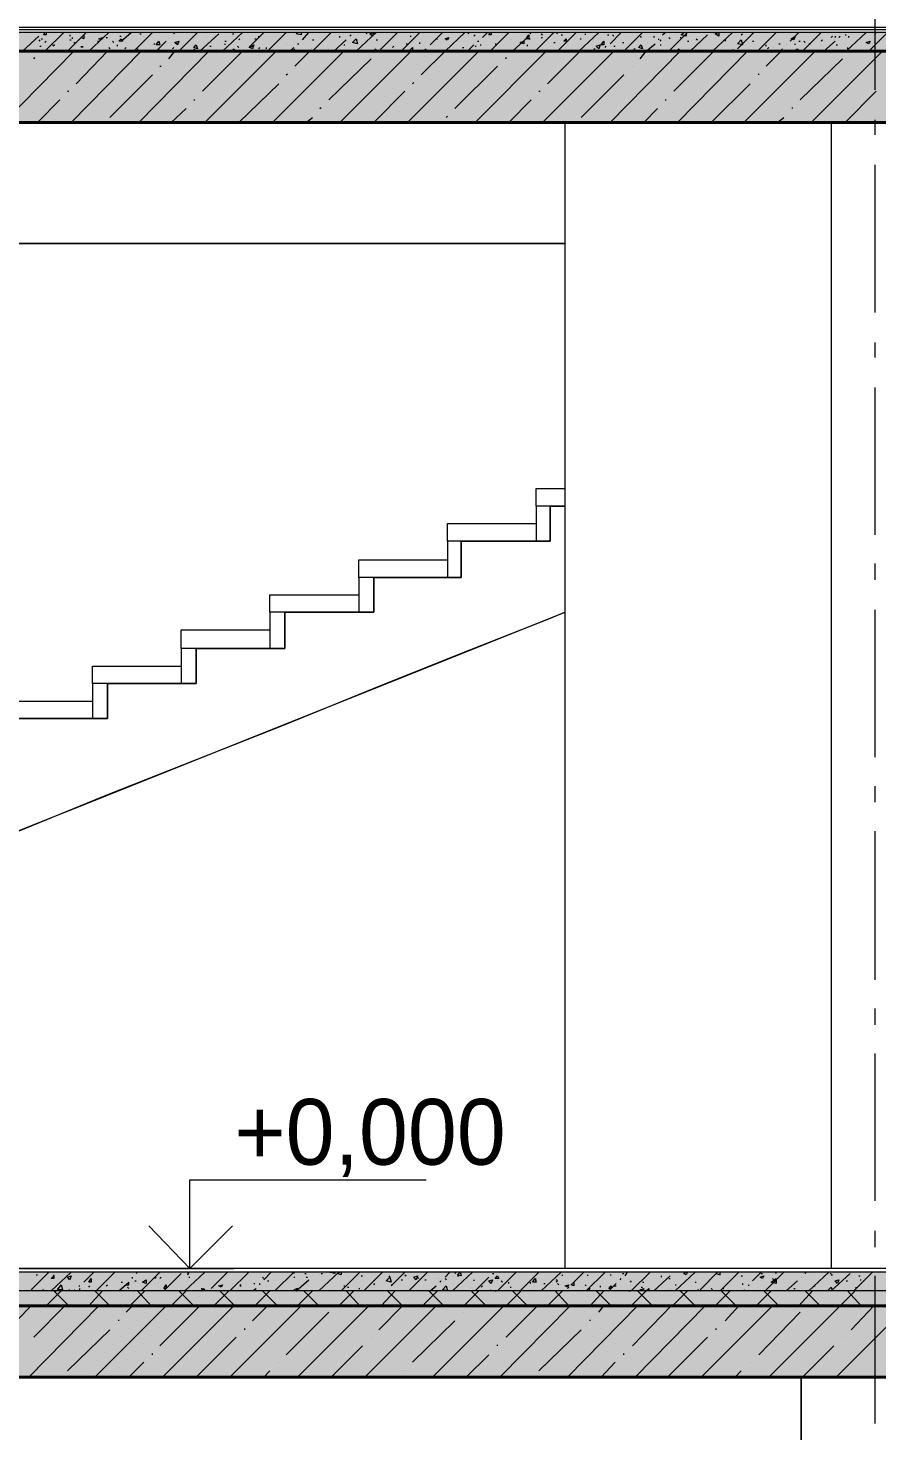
# Model space of a CAD drawing. Header units: millimetres. Extents: x -135211 to 49383, y -8033 to 228499.
# Drawn here: x -86015 to -83141, y 48103 to 52855 of the extents above; entities that cross this region are included whole.
import ezdxf

# ---------------------------------------------------------------- set-up
doc = ezdxf.new("R2010")
doc.units = ezdxf.units.MM
doc.layers.add('PDF _Геометрия', color=7, linetype='Continuous', true_color=0x1d1d1d)
doc.layers.add('PDF _Сплошная заливка', color=7, linetype='Continuous', true_color=0xffffff)
doc.layers.add('PDF _Текст', color=7, linetype='Continuous')

msp = doc.modelspace()

# ---------------------------------------------------------------- hatches: boundary and pattern name
at = {"layer": 'PDF _Сплошная заливка', "transparency": 33554559}
h = msp.add_hatch(color=256, dxfattribs=at)
h.paths.add_polyline_path([(-77398.8, 52535.5), (-77398.8, 52776.4), (-103546, 52776.4), (-103546, 52535.5)])
h.paths.add_polyline_path([(146.8, 52535.5), (146.8, 52776.4), (-22999.7, 52776.4), (-22999.7, 52535.5)])
h.paths.add_polyline_path([(-23351, 52535.5), (-23351, 52776.4), (-26352.2, 52776.4), (-26352.2, 52535.5)])
h.paths.add_polyline_path([(-26398.8, 52535.5), (-26398.8, 52776.4), (-44097.3, 52776.4), (-44097.3, 52535.5)])
h.paths.add_polyline_path([(-45350.3, 52535.5), (-45350.3, 52776.4), (-50899.8, 52776.4), (-50899.8, 52535.5)])
h = msp.add_hatch(color=256, dxfattribs=at)
h.paths.add_polyline_path([(-65546.2, 48285.5), (-65546.2, 48526.4), (-101294, 48526.4), (-101294, 48285.5)])
h.paths.add_polyline_path([(146.8, 48285.5), (146.8, 48526.4), (-22999.7, 48526.4), (-22999.7, 48285.5)])
h.paths.add_polyline_path([(-23351, 48285.5), (-23351, 48526.4), (-26352.2, 48526.4), (-26352.2, 48285.5)])
h.paths.add_polyline_path([(-26398.8, 48285.5), (-26398.8, 48526.4), (-44097.3, 48526.4), (-44097.3, 48285.5)])
h.paths.add_polyline_path([(-45350.3, 48285.5), (-45350.3, 48526.4), (-50899.8, 48526.4), (-50899.8, 48285.5)])
h.paths.add_polyline_path([(-50950.6, 48285.5), (-50950.6, 48526.4), (-65296.5, 48526.4), (-65296.5, 48285.5)])

# ---------------------------------------------------------------- linework, layer by layer
at = {"layer": 'PDF _Геометрия', "color": 7, "lineweight": 40}
for points in [[(-77648.6, 53356.7), (-77648.6, 52776.8), (-103296.8, 52776.8), (-103296.8, 53454.1)], [(-98445.7, 52535.5), (-77648.6, 52535.5), (-77648.6, 48526.8), (-101294.5, 48526.8)], [(-101044.8, 48285.5), (-65546.2, 48285.5)]]:
    msp.add_lwpolyline(points, dxfattribs=at)
at = {"layer": 'PDF _Геометрия', "color": 7, "lineweight": 9}
for points in [[(-83147.3, 52645.6), (-83147.3, 53145.1)], [(-77648.6, 52848.8), (-95546, 52848.8), (-103296.8, 52848.8)], [(-77648.6, 52840.3), (-95546, 52840.3), (-103296.8, 52840.3)], [(-84197.1, 48653.8), (-84197.1, 52535.5), (-84095.6, 52535.5), (-83295.5, 52535.5), (-83295.5, 48653.8)], [(-83147.3, 52493.2), (-83147.3, 52544)], [(-83147.3, 51892.1), (-83147.3, 52391.6)], [(-87596.3, 52124.9), (-84197.1, 52124.9), (-87596.3, 52124.9)], [(-83147.3, 51739.7), (-83147.3, 51790.5)], [(-83147.3, 51138.6), (-83147.3, 51638.1)], [(-84197.1, 51236), (-84294.5, 51236), (-84294.5, 51295.2), (-84197.1, 51295.2)], [(-86047, 50516.3), (-85746.5, 50516.3), (-85746.5, 50634.9), (-85445.9, 50634.9), (-85445.9, 50753.4), (-85145.4, 50753.4), (-85145.4, 50876.2), (-84844.8, 50876.2), (-84844.8, 50994.7), (-84548.5, 50994.7), (-84548.5, 51117.4), (-84247.9, 51117.4), (-84247.9, 51236), (-84197.1, 51236), (-84247.9, 51236), (-84247.9, 51117.4), (-84548.5, 51117.4), (-84548.5, 50994.7), (-84844.8, 50994.7), (-84844.8, 50876.2), (-85145.4, 50876.2), (-85145.4, 50753.4), (-85445.9, 50753.4), (-85445.9, 50634.9), (-85746.5, 50634.9), (-85746.5, 50516.3), (-86047, 50516.3)], [(-83147.3, 50986.2), (-83147.3, 51041.2)], [(-87596.3, 49517.3), (-84197.1, 50876.2), (-84247.9, 50855), (-84548.5, 50736.5), (-84844.8, 50617.9), (-85145.4, 50495.2), (-85445.9, 50376.7), (-85746.5, 50258.1), (-86047, 50135.4)], [(-83147.3, 50385.1), (-83147.3, 50884.6)], [(-83147.3, 50232.7), (-83147.3, 50287.8)], [(-83147.3, 49631.6), (-83147.3, 50135.4)], [(-83147.3, 49479.2), (-83147.3, 49534.3)], [(-83147.3, 48882.4), (-83147.3, 49381.9)], [(-86529.6, 48653.8), (-86428, 48653.8), (-85467.1, 48653.8), (-85467.1, 48954.3), (-84667, 48954.3)], [(-83147.3, 48725.8), (-83147.3, 48780.8)], [(-77648.6, 48641.1), (-91397.6, 48641.1), (-98644.6, 48641.1), (-98695.4, 48641.1)], [(-85619.5, 48653.8), (-85318.9, 48653.8)], [(-83147.3, 48128.9), (-83147.3, 48628.4)], [(-77648.6, 48577.6), (-91397.6, 48577.6), (-98644.6, 48577.6), (-98695.4, 48577.6), (-100994, 48577.6), (-101336.8, 48577.6)], [(-82897.6, 48285.5), (-82897.6, 45157.3), (-83397.1, 45157.3), (-83397.1, 48285.5), (-83397.1, 47874.9), (-87596.3, 47874.9), (-87596.3, 48285.5), (-87596.3, 45195.4), (-87596.3, 47874.9)]]:
    msp.add_lwpolyline(points, dxfattribs=at)
for points in [[(-95546, 52776.8), (-77648.6, 52776.8), (-77648.6, 52840.3), (-77648.6, 52848.8), (-77648.6, 52857.2), (-95546, 52857.2), (-95546, 52848.8), (-95546, 52840.3)], [(-84294.5, 51236), (-84294.5, 51117.4), (-84247.9, 51117.4), (-84247.9, 51236)], [(-84294.5, 51176.7), (-84294.5, 51117.4), (-84595.1, 51117.4), (-84595.1, 51176.7)], [(-84595.1, 51117.4), (-84595.1, 50994.7), (-84548.5, 50994.7), (-84548.5, 51117.4)], [(-84595.1, 51053.9), (-84595.1, 50994.7), (-84895.6, 50994.7), (-84895.6, 51053.9)], [(-84895.6, 50994.7), (-84895.6, 50876.2), (-84844.8, 50876.2), (-84844.8, 50994.7)], [(-84895.6, 50935.4), (-84895.6, 50876.2), (-85196.2, 50876.2), (-85196.2, 50935.4)], [(-85196.2, 50876.2), (-85196.2, 50753.4), (-85145.4, 50753.4), (-85145.4, 50876.2)], [(-85196.2, 50816.9), (-85196.2, 50753.4), (-85496.7, 50753.4), (-85496.7, 50816.9)], [(-85496.7, 50753.4), (-85496.7, 50634.9), (-85445.9, 50634.9), (-85445.9, 50753.4)], [(-85496.7, 50694.1), (-85496.7, 50634.9), (-85797.2, 50634.9), (-85797.2, 50694.1)], [(-85797.2, 50634.9), (-85797.2, 50516.3), (-85746.5, 50516.3), (-85746.5, 50634.9)], [(-85797.2, 50575.6), (-85797.2, 50516.3), (-86097.8, 50516.3), (-86097.8, 50575.6)], [(-91397.6, 48526.8), (-77648.6, 48526.8), (-77648.6, 48577.6), (-77648.6, 48641.1), (-77648.6, 48653.8), (-91397.6, 48653.8), (-91397.6, 48641.1), (-91397.6, 48577.6)]]:
    msp.add_lwpolyline(points, close=True, dxfattribs=at)
at = {"layer": 'PDF _Геометрия', "lineweight": 9}
for points in [[(-85953.9, 52840.3), (-85953.9, 52831.8), (-85962.3, 52831.8), (-85958.1, 52840.3)], [(-85958.1, 52776.8), (-85894.6, 52840.3)], [(-85877.7, 52781), (-85818.4, 52840.3)], [(-85809.9, 52776.8), (-85742.2, 52840.3)], [(-85699.9, 52810.7), (-85666, 52840.3)], [(-85657.6, 52776.8), (-85594.1, 52840.3)], [(-85522.1, 52836.1), (-85517.9, 52840.3)], [(-85505.2, 52776.8), (-85441.7, 52840.3)], [(-85357, 52776.8), (-85289.3, 52840.3)], [(-85268.1, 52789.5), (-85217.3, 52840.3)], [(-85204.6, 52776.8), (-85141.1, 52840.3)], [(-85124.2, 52840.3), (-85124.2, 52840.3)], [(-85090.3, 52840.3), (-85090.3, 52831.8), (-85107.3, 52836.1), (-85103, 52840.3)], [(-85086.1, 52814.9), (-85064.9, 52840.3)], [(-85052.2, 52776.8), (-84988.7, 52840.3)], [(-84904.1, 52776.8), (-84836.3, 52840.3)], [(-84870.2, 52836.1), (-84866, 52840.3)], [(-84827.9, 52776.8), (-84764.4, 52840.3)], [(-84751.7, 52776.8), (-84688.2, 52840.3)], [(-84684, 52696.4), (-84603.5, 52776.8), (-84535.8, 52840.3)], [(-84654.3, 52798), (-84612, 52840.3)], [(-84527.3, 52840.3), (-84523.1, 52836.1)], [(-84476.5, 52823.4), (-84459.6, 52840.3)], [(-84446.9, 52840.3), (-84446.9, 52831.8), (-84455.4, 52831.8), (-84451.1, 52840.3)], [(-84451.1, 52776.8), (-84387.6, 52840.3)], [(-84417.3, 52840.3), (-84417.3, 52840.3)], [(-84315.7, 52836.1), (-84311.4, 52840.3)], [(-84298.7, 52776.8), (-84235.2, 52840.3)], [(-84226.8, 52840.3), (-84222.5, 52836.1)], [(-84222.5, 52776.8), (-84159.1, 52840.3)], [(-84150.6, 52776.8), (-84082.9, 52840.3)], [(-84044.8, 52802.2), (-84006.7, 52840.3)], [(-83998.2, 52776.8), (-83934.7, 52840.3)], [(-83867, 52831.8), (-83858.5, 52840.3)], [(-83845.8, 52776.8), (-83782.3, 52840.3)], [(-83786.5, 52840.3), (-83786.5, 52827.6), (-83803.5, 52831.8), (-83795, 52840.3)], [(-83697.6, 52776.8), (-83629.9, 52840.3)], [(-83613, 52785.3), (-83558, 52840.3)], [(-83545.3, 52776.8), (-83481.8, 52840.3)], [(-83435.2, 52810.7), (-83405.6, 52840.3)], [(-83392.9, 52776.8), (-83329.4, 52840.3)], [(-83253.2, 52840.3), (-83253.2, 52840.3)], [(-83244.7, 52776.8), (-83177, 52840.3)], [(-83181.2, 52840.3), (-83181.2, 52840.3)], [(-83168.5, 52776.8), (-83105, 52840.3)], [(-83147.3, 52836.1), (-83143.1, 52840.3)], [(-86034.3, 52776.8), (-85979.3, 52827.6)], [(-85979.3, 52814.9), (-85975, 52810.7)], [(-85975, 52793.7), (-85970.8, 52793.7)], [(-85970.8, 52819.1), (-85966.6, 52819.1)], [(-85958.1, 52806.4), (-85953.9, 52810.7)], [(-85932.7, 52798), (-85928.5, 52793.7)], [(-85928.5, 52798), (-85924.2, 52798)], [(-85873.4, 52831.8), (-85873.4, 52827.6)], [(-85873.4, 52814.9), (-85869.2, 52814.9)], [(-85865, 52819.1), (-85865, 52823.4)], [(-85860.7, 52806.4), (-85856.5, 52806.4)], [(-85835.3, 52793.7), (-85835.3, 52789.5)], [(-85831.1, 52793.7), (-85831.1, 52789.5)], [(-85780.3, 52810.7), (-85776.1, 52810.7)], [(-85776.1, 52831.8), (-85776.1, 52831.8)], [(-85750.7, 52823.4), (-85746.5, 52823.4)], [(-85729.5, 52810.7), (-85725.3, 52806.4)], [(-85712.6, 52793.7), (-85712.6, 52798)], [(-85704.1, 52827.6), (-85699.9, 52827.6)], [(-85683, 52806.4), (-85683, 52806.4)], [(-85636.4, 52836.1), (-85632.2, 52836.1)], [(-85623.7, 52827.6), (-85623.7, 52827.6)], [(-85594.1, 52798), (-85594.1, 52798)], [(-85589.8, 52802.2), (-85585.6, 52802.2)], [(-85581.4, 52776.8), (-85547.5, 52810.7)], [(-85534.8, 52823.4), (-85534.8, 52823.4)], [(-85505.2, 52810.7), (-85505.2, 52810.7)], [(-85492.5, 52798), (-85492.5, 52798)], [(-85458.6, 52798), (-85458.6, 52798)], [(-85433.2, 52776.8), (-85369.7, 52836.1)], [(-85412, 52823.4), (-85412, 52823.4)], [(-85399.3, 52793.7), (-85395.1, 52793.7)], [(-85348.5, 52810.7), (-85344.3, 52810.7)], [(-85348.5, 52802.2), (-85348.5, 52798)], [(-85323.1, 52836.1), (-85318.9, 52836.1)], [(-85306.2, 52793.7), (-85302, 52789.5)], [(-85302, 52814.9), (-85297.7, 52819.1)], [(-85246.9, 52819.1), (-85242.7, 52819.1)], [(-85234.2, 52823.4), (-85234.2, 52827.6)], [(-85141.1, 52836.1), (-85141.1, 52836.1)], [(-85141.1, 52802.2), (-85141.1, 52802.2)], [(-85103, 52802.2), (-85098.8, 52802.2)], [(-85052.2, 52814.9), (-85048, 52814.9)], [(-84980.3, 52776.8), (-84937.9, 52814.9)], [(-84959.1, 52823.4), (-84959.1, 52827.6)], [(-84946.4, 52798), (-84942.2, 52798)], [(-84925.2, 52827.6), (-84921, 52831.8)], [(-84899.8, 52806.4), (-84899.8, 52806.4)], [(-84836.3, 52814.9), (-84832.1, 52814.9)], [(-84781.3, 52789.5), (-84777.1, 52793.7)], [(-84734.7, 52802.2), (-84730.5, 52802.2)], [(-84722, 52827.6), (-84717.8, 52827.6)], [(-84688.2, 52802.2), (-84688.2, 52806.4)], [(-84675.5, 52836.1), (-84675.5, 52836.1)], [(-84633.2, 52819.1), (-84628.9, 52819.1)], [(-84599.3, 52814.9), (-84595.1, 52819.1)], [(-84527.3, 52776.8), (-84506.2, 52798)], [(-84506.2, 52827.6), (-84501.9, 52831.8)], [(-84501.9, 52793.7), (-84497.7, 52793.7)], [(-84493.5, 52810.7), (-84489.2, 52810.7)], [(-84485, 52798), (-84480.8, 52798)], [(-84434.2, 52802.2), (-84430, 52802.2)], [(-84379.2, 52814.9), (-84379.2, 52814.9)], [(-84374.9, 52776.8), (-84324.1, 52823.4)], [(-84324.1, 52793.7), (-84324.1, 52798)], [(-84319.9, 52819.1), (-84315.7, 52819.1)], [(-84277.6, 52836.1), (-84273.3, 52831.8)], [(-84277.6, 52823.4), (-84273.3, 52823.4)], [(-84235.2, 52806.4), (-84231, 52806.4)], [(-84209.8, 52831.8), (-84205.6, 52831.8)], [(-84146.4, 52819.1), (-84142.1, 52819.1)], [(-84129.4, 52836.1), (-84129.4, 52831.8)], [(-84061.7, 52789.5), (-84057.5, 52793.7)], [(-84053.2, 52831.8), (-84049, 52831.8)], [(-84036.3, 52831.8), (-84032.1, 52827.6)], [(-84032.1, 52793.7), (-84027.8, 52793.7)], [(-84002.4, 52806.4), (-83998.2, 52806.4)], [(-83943.2, 52827.6), (-83938.9, 52823.4)], [(-83943.2, 52751.4), (-83922, 52776.8), (-83892.4, 52802.2)], [(-83917.8, 52806.4), (-83917.8, 52806.4)], [(-83896.6, 52827.6), (-83896.6, 52823.4)], [(-83879.7, 52814.9), (-83879.7, 52819.1)], [(-83875.4, 52810.7), (-83871.2, 52814.9)], [(-83875.4, 52798), (-83871.2, 52798)], [(-83845.8, 52823.4), (-83841.6, 52819.1)], [(-83807.7, 52823.4), (-83803.5, 52823.4)], [(-83782.3, 52810.7), (-83778.1, 52810.7)], [(-83773.8, 52776.8), (-83714.6, 52831.8)], [(-83752.7, 52819.1), (-83748.4, 52814.9)], [(-83693.4, 52836.1), (-83693.4, 52836.1)], [(-83689.2, 52823.4), (-83689.2, 52823.4)], [(-83655.3, 52814.9), (-83655.3, 52810.7)], [(-83600.3, 52831.8), (-83596.1, 52836.1)], [(-83562.2, 52810.7), (-83558, 52810.7)], [(-83515.6, 52793.7), (-83515.6, 52798)], [(-83473.3, 52802.2), (-83469.1, 52802.2)], [(-83464.8, 52806.4), (-83464.8, 52806.4)], [(-83447.9, 52798), (-83447.9, 52798)], [(-83418.3, 52798), (-83418.3, 52802.2)], [(-83405.6, 52810.7), (-83401.3, 52810.7)], [(-83388.6, 52810.7), (-83384.4, 52806.4)], [(-83371.7, 52802.2), (-83367.5, 52802.2)], [(-83329.4, 52810.7), (-83325.1, 52814.9)], [(-83320.9, 52776.8), (-83282.8, 52810.7)], [(-83295.5, 52823.4), (-83291.3, 52827.6)], [(-83282.8, 52827.6), (-83282.8, 52823.4)], [(-83278.6, 52798), (-83274.3, 52798)], [(-83270.1, 52823.4), (-83265.9, 52827.6)], [(-83248.9, 52831.8), (-83244.7, 52831.8)], [(-83236.2, 52823.4), (-83236.2, 52827.6)], [(-83181.2, 52793.7), (-83181.2, 52793.7)], [(-86097.8, 52535.5), (-85860.7, 52776.8)], [(-85996.2, 52751.4), (-85992, 52755.6)], [(-85869.2, 52535.5), (-85632.2, 52776.8)], [(-85852.3, 52666.7), (-85746.5, 52776.8)], [(-85742.2, 52789.5), (-85738, 52785.3)], [(-85733.8, 52776.8), (-85725.3, 52781)], [(-85687.2, 52785.3), (-85683, 52789.5)], [(-85644.9, 52785.3), (-85644.9, 52781)], [(-85640.6, 52535.5), (-85403.6, 52776.8)], [(-85572.9, 52781), (-85568.7, 52781)], [(-85551.7, 52781), (-85547.5, 52776.8)], [(-85539, 52751.4), (-85517.9, 52776.8)], [(-85526.3, 52785.3), (-85522.1, 52789.5)], [(-85458.6, 52776.8), (-85454.4, 52776.8)], [(-85454.4, 52785.3), (-85450.1, 52781)], [(-85424.7, 52641.3), (-85289.3, 52776.8)], [(-85416.3, 52535.5), (-85175, 52776.8)], [(-85323.1, 52776.8), (-85323.1, 52776.8)], [(-85280.8, 52776.8), (-85280.8, 52776.8)], [(-85234.2, 52785.3), (-85230, 52789.5)], [(-85208.9, 52789.5), (-85208.9, 52785.3)], [(-85187.7, 52535.5), (-84946.4, 52776.8)], [(-85187.7, 52776.8), (-85187.7, 52776.8)], [(-85187.7, 52776.8), (-85187.7, 52776.8)], [(-85128.4, 52776.8), (-85115.7, 52789.5)], [(-85124.2, 52776.8), (-85124.2, 52776.8)], [(-85115.7, 52785.3), (-85111.5, 52781)], [(-85111.5, 52726), (-85060.7, 52776.8)], [(-85056.5, 52785.3), (-85056.5, 52785.3)], [(-85018.4, 52781), (-85018.4, 52776.8)], [(-85005.7, 52776.8), (-85009.9, 52776.8), (-84997.2, 52781), (-84997.2, 52776.8)], [(-84997.2, 52611.7), (-84853.3, 52751.4)], [(-84959.1, 52535.5), (-84717.8, 52776.8)], [(-84925.2, 52776.8), (-84925.2, 52776.8)], [(-84870.2, 52776.8), (-84870.2, 52781)], [(-84840.6, 52785.3), (-84836.3, 52781)], [(-84730.5, 52535.5), (-84489.2, 52776.8)], [(-84722, 52776.8), (-84726.3, 52776.8), (-84713.6, 52789.5), (-84713.6, 52776.8)], [(-84671.3, 52781), (-84667, 52785.3)], [(-84586.6, 52781), (-84586.6, 52781)], [(-84544.3, 52789.5), (-84540, 52789.5)], [(-84501.9, 52535.5), (-84260.6, 52776.8)], [(-84417.3, 52781), (-84417.3, 52781)], [(-84396.1, 52751.4), (-84396.1, 52755.6)], [(-84273.3, 52535.5), (-84032.1, 52776.8)], [(-84256.4, 52666.7), (-84146.4, 52776.8)], [(-84142.1, 52776.8), (-84137.9, 52776.8)], [(-84104, 52789.5), (-84104, 52789.5)], [(-84099.8, 52785.3), (-84095.6, 52785.3)], [(-84074.4, 52776.8), (-84074.4, 52776.8)], [(-84044.8, 52535.5), (-83807.7, 52776.8), (-83820.4, 52776.8), (-83811.9, 52785.3), (-83807.7, 52776.8)], [(-83964.3, 52785.3), (-83960.1, 52785.3)], [(-83833.1, 52776.8), (-83837.3, 52776.8), (-83824.6, 52781), (-83824.6, 52776.8)], [(-83828.9, 52641.3), (-83693.4, 52776.8)], [(-83816.2, 52535.5), (-83579.1, 52776.8)], [(-83684.9, 52776.8), (-83684.9, 52776.8)], [(-83684.9, 52776.8), (-83684.9, 52776.8)], [(-83629.9, 52781), (-83625.7, 52781)], [(-83600.3, 52776.8), (-83600.3, 52776.8)], [(-83591.8, 52535.5), (-83350.5, 52776.8)], [(-83515.6, 52726), (-83464.8, 52776.8)], [(-83511.4, 52785.3), (-83507.2, 52789.5)], [(-83490.2, 52789.5), (-83490.2, 52789.5)], [(-83469.1, 52776.8), (-83460.6, 52785.3)], [(-83422.5, 52776.8), (-83409.8, 52785.3), (-83405.6, 52776.8)], [(-83401.3, 52611.7), (-83257.4, 52751.4)], [(-83363.2, 52535.5), (-83121.9, 52776.8)], [(-83240.5, 52789.5), (-83240.5, 52785.3)], [(-83147.3, 52776.8), (-83143.1, 52781)], [(-85738, 52552.5), (-85594.1, 52696.4)], [(-85568.7, 52726), (-85564.4, 52726)], [(-85141.1, 52696.4), (-85136.9, 52700.6)], [(-84569.7, 52582.1), (-84425.7, 52726)], [(-84142.1, 52552.5), (-83998.2, 52696.4)], [(-83968.6, 52726), (-83968.6, 52726)], [(-83541, 52696.4), (-83541, 52700.6)], [(-85302, 52535.5), (-85166.5, 52666.7)], [(-84713.6, 52666.7), (-84709.3, 52671)], [(-83701.9, 52535.5), (-83570.7, 52666.7)], [(-85983.5, 52535.5), (-85907.3, 52611.7)], [(-85881.9, 52641.3), (-85877.7, 52641.3)], [(-85454.4, 52611.7), (-85450.1, 52611.7)], [(-84844.8, 52535.5), (-84739, 52641.3)], [(-84387.6, 52535.5), (-84311.4, 52611.7)], [(-84286, 52641.3), (-84281.8, 52641.3)], [(-83858.5, 52611.7), (-83854.3, 52611.7)], [(-83248.9, 52535.5), (-83143.1, 52641.3)], [(-85530.6, 52535.5), (-85479.8, 52582.1)], [(-85026.8, 52582.1), (-85022.6, 52586.3)], [(-84599.3, 52552.5), (-84595.1, 52556.7)], [(-83930.5, 52535.5), (-83883.9, 52582.1)], [(-83426.7, 52582.1), (-83426.7, 52586.3)], [(-85073.4, 52535.5), (-85052.2, 52552.5)], [(-83477.5, 52535.5), (-83456.4, 52552.5)], [(-86004.7, 48581.8), (-85945.4, 48641.1)], [(-85987.7, 48632.6), (-85983.5, 48632.6)], [(-85979.3, 48641.1), (-85979.3, 48641.1)], [(-85936.9, 48577.6), (-85869.2, 48641.1)], [(-85928.5, 48628.4), (-85928.5, 48632.6)], [(-85826.9, 48607.2), (-85793, 48641.1)], [(-85784.5, 48577.6), (-85721.1, 48641.1)], [(-85661.8, 48619.9), (-85661.8, 48624.2)], [(-85653.3, 48611.5), (-85649.1, 48611.5)], [(-85649.1, 48636.9), (-85644.9, 48641.1)], [(-85632.2, 48577.6), (-85568.7, 48641.1)], [(-85585.6, 48619.9), (-85581.4, 48624.2)], [(-85568.7, 48619.9), (-85564.4, 48624.2)], [(-85556, 48577.6), (-85496.7, 48636.9)], [(-85484, 48577.6), (-85416.3, 48641.1)], [(-85475.5, 48632.6), (-85471.3, 48636.9), (-85475.5, 48636.9)], [(-85471.3, 48624.2), (-85467.1, 48624.2)], [(-85395.1, 48586.1), (-85340.1, 48641.1)], [(-85331.6, 48577.6), (-85268.1, 48641.1)], [(-85221.6, 48624.2), (-85217.3, 48619.9)], [(-85217.3, 48615.7), (-85191.9, 48641.1)], [(-85204.6, 48611.5), (-85200.4, 48611.5)], [(-85183.5, 48611.5), (-85183.5, 48611.5)], [(-85179.2, 48577.6), (-85115.7, 48641.1), (-85115.7, 48636.9)], [(-85115.7, 48624.2), (-85111.5, 48624.2)], [(-85107.3, 48577.6), (-85103, 48586.1), (-85115.7, 48581.8), (-85107.3, 48577.6), (-85064.9, 48615.7)], [(-85077.6, 48636.9), (-85073.4, 48636.9)], [(-85073.4, 48624.2), (-85069.2, 48624.2)], [(-85052.2, 48628.4), (-85052.2, 48628.4)], [(-85031.1, 48577.6), (-84963.3, 48641.1)], [(-85026.8, 48632.6), (-85026.8, 48632.6)], [(-85022.6, 48636.9), (-85018.4, 48636.9)], [(-84976, 48641.1), (-84976, 48636.9), (-84993, 48641.1), (-84988.7, 48641.1)], [(-84980.3, 48632.6), (-84980.3, 48632.6)], [(-84954.9, 48641.1), (-84954.9, 48632.6), (-84967.6, 48636.9), (-84959.1, 48641.1)], [(-84959.1, 48641.1), (-84959.1, 48641.1)], [(-84954.9, 48577.6), (-84891.4, 48641.1)], [(-84887.1, 48628.4), (-84882.9, 48628.4)], [(-84878.7, 48577.6), (-84815.2, 48641.1)], [(-84840.6, 48611.5), (-84840.6, 48611.5)], [(-84794, 48628.4), (-84789.8, 48624.2)], [(-84785.5, 48594.5), (-84739, 48641.1)], [(-84751.7, 48615.7), (-84747.4, 48615.7)], [(-84739, 48632.6), (-84734.7, 48628.4)], [(-84726.3, 48577.6), (-84662.8, 48641.1)], [(-84696.7, 48624.2), (-84692.4, 48619.9)], [(-84671.3, 48615.7), (-84667, 48615.7)], [(-84658.6, 48628.4), (-84658.6, 48628.4)], [(-84624.7, 48619.9), (-84624.7, 48619.9)], [(-84620.5, 48607.2), (-84616.2, 48611.5)], [(-84603.5, 48624.2), (-84586.6, 48641.1)], [(-84603.5, 48619.9), (-84599.3, 48615.7)], [(-84578.1, 48577.6), (-84510.4, 48641.1)], [(-84569.7, 48636.9), (-84565.4, 48641.1)], [(-84561.2, 48628.4), (-84557, 48628.4)], [(-84506.2, 48615.7), (-84506.2, 48611.5)], [(-84501.9, 48577.6), (-84455.4, 48624.2)], [(-84442.7, 48636.9), (-84438.4, 48636.9)], [(-84425.7, 48577.6), (-84362.2, 48641.1)], [(-84413, 48611.5), (-84408.8, 48607.2)], [(-84349.5, 48577.6), (-84286, 48641.1)], [(-84298.7, 48615.7), (-84294.5, 48619.9)], [(-84277.6, 48577.6), (-84209.8, 48641.1)], [(-84226.8, 48607.2), (-84222.5, 48611.5), (-84226.8, 48615.7)], [(-84205.6, 48628.4), (-84205.6, 48632.6)], [(-84171.7, 48603), (-84133.7, 48641.1)], [(-84159.1, 48615.7), (-84154.8, 48619.9)], [(-84125.2, 48577.6), (-84061.7, 48641.1)], [(-84121, 48632.6), (-84121, 48628.4)], [(-84044.8, 48632.6), (-84040.5, 48632.6)], [(-84010.9, 48615.7), (-84006.7, 48619.9)], [(-84002.4, 48636.9), (-83998.2, 48636.9)], [(-83994, 48628.4), (-83985.5, 48641.1)], [(-83977, 48611.5), (-83972.8, 48607.2)], [(-83972.8, 48577.6), (-83909.3, 48641.1)], [(-83896.6, 48577.6), (-83841.6, 48628.4)], [(-83871.2, 48628.4), (-83871.2, 48624.2)], [(-83845.8, 48619.9), (-83841.6, 48619.9)], [(-83824.6, 48577.6), (-83756.9, 48641.1)], [(-83782.3, 48641.1), (-83786.5, 48632.6), (-83795, 48636.9), (-83786.5, 48641.1)], [(-83752.7, 48632.6), (-83752.7, 48632.6)], [(-83740, 48581.8), (-83680.7, 48641.1), (-83684.9, 48636.9), (-83672.2, 48632.6), (-83672.2, 48641.1)], [(-83672.2, 48577.6), (-83608.8, 48641.1)], [(-83642.6, 48619.9), (-83642.6, 48619.9)], [(-83600.3, 48628.4), (-83596.1, 48628.4)], [(-83562.2, 48611.5), (-83532.6, 48641.1)], [(-83532.6, 48636.9), (-83528.3, 48636.9)], [(-83519.9, 48577.6), (-83456.4, 48641.1)], [(-83494.5, 48619.9), (-83490.2, 48615.7)], [(-83486, 48641.1), (-83481.8, 48636.9)], [(-83481.8, 48607.2), (-83481.8, 48611.5)], [(-83447.9, 48577.6), (-83409.8, 48611.5)], [(-83397.1, 48624.2), (-83397.1, 48624.2)], [(-83388.6, 48636.9), (-83388.6, 48636.9)], [(-83388.6, 48636.9), (-83388.6, 48636.9)], [(-83388.6, 48624.2), (-83388.6, 48624.2)], [(-83384.4, 48636.9), (-83380.2, 48641.1)], [(-83371.7, 48577.6), (-83304, 48641.1)], [(-83299.7, 48636.9), (-83295.5, 48636.9)], [(-83295.5, 48577.6), (-83232, 48636.9)], [(-83295.5, 48632.6), (-83291.3, 48632.6)], [(-83244.7, 48611.5), (-83240.5, 48611.5)], [(-83219.3, 48577.6), (-83155.8, 48641.1)], [(-83202.4, 48628.4), (-83198.1, 48628.4)], [(-83198.1, 48615.7), (-83193.9, 48615.7)], [(-85966.6, 48581.8), (-85962.3, 48581.8)], [(-85953.9, 48526.8), (-85903.1, 48577.6)], [(-85877.7, 48526.8), (-85928.5, 48577.6)], [(-85924.2, 48577.6), (-85920, 48577.6)], [(-85877.7, 48581.8), (-85873.4, 48581.8)], [(-85869.2, 48577.6), (-85869.2, 48577.6)], [(-85860.7, 48577.6), (-85856.5, 48581.8)], [(-85843.8, 48594.5), (-85839.6, 48594.5)], [(-85839.6, 48581.8), (-85839.6, 48586.1)], [(-85809.9, 48590.3), (-85805.7, 48594.5)], [(-85809.9, 48526.8), (-85763.4, 48577.6)], [(-85738, 48526.8), (-85788.8, 48577.6)], [(-85776.1, 48577.6), (-85776.1, 48577.6)], [(-85750.7, 48594.5), (-85746.5, 48598.8)], [(-85708.4, 48577.6), (-85674.5, 48607.2), (-85683, 48598.8), (-85674.5, 48598.8), (-85674.5, 48607.2)], [(-85699.9, 48607.2), (-85695.7, 48607.2)], [(-85678.7, 48590.3), (-85674.5, 48586.1)], [(-85670.3, 48526.8), (-85619.5, 48577.6)], [(-85657.6, 48607.2), (-85657.6, 48607.2)], [(-85598.3, 48526.8), (-85644.9, 48577.6)], [(-85572.9, 48607.2), (-85572.9, 48607.2)], [(-85530.6, 48526.8), (-85479.8, 48577.6)], [(-85454.4, 48526.8), (-85505.2, 48577.6)], [(-85475.5, 48577.6), (-85475.5, 48577.6)], [(-85429, 48577.6), (-85420.5, 48586.1), (-85416.3, 48577.6)], [(-85429, 48586.1), (-85424.7, 48586.1)], [(-85407.8, 48581.8), (-85407.8, 48581.8)], [(-85386.6, 48586.1), (-85386.6, 48586.1)], [(-85386.6, 48526.8), (-85335.8, 48577.6)], [(-85314.7, 48526.8), (-85365.5, 48577.6)], [(-85323.1, 48603), (-85323.1, 48603)], [(-85297.7, 48598.8), (-85293.5, 48598.8)], [(-85297.7, 48594.5), (-85293.5, 48594.5)], [(-85255.4, 48577.6), (-85242.7, 48586.1)], [(-85251.2, 48603), (-85246.9, 48603)], [(-85246.9, 48526.8), (-85196.2, 48577.6)], [(-85230, 48598.8), (-85230, 48603)], [(-85170.8, 48526.8), (-85221.6, 48577.6)], [(-85103, 48526.8), (-85052.2, 48577.6)], [(-85031.1, 48526.8), (-85081.9, 48577.6)], [(-85048, 48577.6), (-85048, 48577.6)], [(-85022.6, 48577.6), (-85022.6, 48577.6)], [(-84963.3, 48526.8), (-84912.5, 48577.6)], [(-84946.4, 48594.5), (-84942.2, 48594.5)], [(-84891.4, 48526.8), (-84937.9, 48577.6)], [(-84933.7, 48590.3), (-84929.5, 48590.3)], [(-84895.6, 48586.1), (-84891.4, 48586.1)], [(-84849, 48590.3), (-84849, 48590.3)], [(-84844.8, 48598.8), (-84840.6, 48603)], [(-84827.9, 48446.4), (-84747.4, 48526.8), (-84798.2, 48577.6)], [(-84819.4, 48526.8), (-84772.8, 48577.6)], [(-84798.2, 48581.8), (-84798.2, 48581.8)], [(-84785.5, 48598.8), (-84781.3, 48598.8)], [(-84679.7, 48526.8), (-84628.9, 48577.6)], [(-84607.8, 48526.8), (-84658.6, 48577.6)], [(-84654.3, 48577.6), (-84633.2, 48594.5)], [(-84573.9, 48577.6), (-84569.7, 48581.8)], [(-84540, 48526.8), (-84489.2, 48577.6)], [(-84463.8, 48526.8), (-84514.6, 48577.6)], [(-84480.8, 48590.3), (-84476.5, 48594.5)], [(-84451.1, 48577.6), (-84446.9, 48581.8)], [(-84434.2, 48577.6), (-84430, 48577.6)], [(-84396.1, 48526.8), (-84345.3, 48577.6)], [(-84387.6, 48603), (-84387.6, 48607.2)], [(-84383.4, 48590.3), (-84379.2, 48590.3)], [(-84324.1, 48526.8), (-84374.9, 48577.6)], [(-84328.4, 48594.5), (-84328.4, 48594.5)], [(-84315.7, 48607.2), (-84315.7, 48603)], [(-84269.1, 48603), (-84264.9, 48603)], [(-84256.4, 48526.8), (-84205.6, 48577.6)], [(-84184.4, 48526.8), (-84231, 48577.6)], [(-84222.5, 48603), (-84218.3, 48598.8)], [(-84188.7, 48586.1), (-84184.4, 48590.3)], [(-84129.4, 48598.8), (-84125.2, 48594.5)], [(-84116.7, 48581.8), (-84112.5, 48586.1)], [(-84112.5, 48526.8), (-84065.9, 48577.6)], [(-84040.5, 48526.8), (-84091.3, 48577.6)], [(-84078.6, 48594.5), (-84078.6, 48590.3)], [(-84049, 48577.6), (-84023.6, 48603)], [(-84032.1, 48594.5), (-84027.8, 48594.5), (-84023.6, 48594.5)], [(-83981.3, 48577.6), (-83977, 48577.6)], [(-83972.8, 48526.8), (-83922, 48577.6), (-83913.5, 48586.1), (-83913.5, 48577.6)], [(-83900.8, 48526.8), (-83951.6, 48577.6)], [(-83938.9, 48590.3), (-83934.7, 48590.3)], [(-83934.7, 48607.2), (-83930.5, 48607.2)], [(-83867, 48590.3), (-83867, 48590.3)], [(-83841.6, 48586.1), (-83841.6, 48586.1)], [(-83833.1, 48526.8), (-83782.3, 48577.6)], [(-83824.6, 48598.8), (-83820.4, 48598.8)], [(-83756.9, 48526.8), (-83807.7, 48577.6)], [(-83756.9, 48607.2), (-83752.7, 48607.2)], [(-83748.4, 48581.8), (-83744.2, 48581.8)], [(-83701.9, 48586.1), (-83697.6, 48581.8)], [(-83689.2, 48526.8), (-83638.4, 48577.6)], [(-83617.2, 48526.8), (-83668, 48577.6)], [(-83663.8, 48586.1), (-83659.5, 48586.1)], [(-83651.1, 48577.6), (-83651.1, 48577.6)], [(-83596.1, 48603), (-83596.1, 48598.8)], [(-83596.1, 48577.6), (-83587.6, 48581.8)], [(-83574.9, 48594.5), (-83574.9, 48598.8)], [(-83570.7, 48598.8), (-83570.7, 48598.8)], [(-83549.5, 48526.8), (-83498.7, 48577.6)], [(-83473.3, 48526.8), (-83524.1, 48577.6)], [(-83507.2, 48285.5), (-83265.9, 48526.8), (-83215.1, 48577.6)], [(-83464.8, 48581.8), (-83464.8, 48581.8)], [(-83422.5, 48586.1), (-83418.3, 48586.1)], [(-83405.6, 48526.8), (-83359, 48577.6)], [(-83333.6, 48526.8), (-83384.4, 48577.6)], [(-83354.8, 48594.5), (-83350.5, 48594.5)], [(-83299.7, 48577.6), (-83308.2, 48577.6), (-83295.5, 48590.3), (-83291.3, 48577.6)], [(-83299.7, 48577.6), (-83299.7, 48577.6)], [(-83193.9, 48526.8), (-83240.5, 48577.6)], [(-83210.8, 48586.1), (-83210.8, 48590.3)], [(-83143.1, 48577.6), (-83143.1, 48577.6)], [(-86241.7, 48285.5), (-86004.7, 48526.8)], [(-86013.1, 48285.5), (-85776.1, 48526.8)], [(-85996.2, 48421), (-85890.4, 48526.8)], [(-85788.8, 48285.5), (-85547.5, 48526.8)], [(-85683, 48505.6), (-85661.8, 48526.8)], [(-85568.7, 48391.3), (-85433.2, 48526.8)], [(-85560.2, 48285.5), (-85318.9, 48526.8)], [(-85331.6, 48285.5), (-85090.3, 48526.8)], [(-85255.4, 48476), (-85204.6, 48526.8)], [(-85103, 48285.5), (-84861.7, 48526.8)], [(-84874.4, 48285.5), (-84633.2, 48526.8)], [(-84645.9, 48285.5), (-84404.6, 48526.8)], [(-84417.3, 48285.5), (-84180.2, 48526.8)], [(-84396.1, 48421), (-84290.3, 48526.8)], [(-84188.7, 48285.5), (-83951.6, 48526.8)], [(-84082.9, 48505.6), (-84065.9, 48526.8)], [(-83968.6, 48391.3), (-83837.3, 48526.8)], [(-83960.1, 48285.5), (-83723, 48526.8)], [(-83735.7, 48285.5), (-83494.5, 48526.8)], [(-83655.3, 48476), (-83608.8, 48526.8)], [(-83278.6, 48285.5), (-83037.3, 48526.8)], [(-83227.8, 48446.4), (-83151.6, 48526.8)], [(-85708.4, 48476), (-85708.4, 48480.2)], [(-85141.1, 48361.7), (-84997.2, 48505.6)], [(-84713.6, 48336.3), (-84569.7, 48476)], [(-84540, 48505.6), (-84540, 48505.6)], [(-84112.5, 48476), (-84112.5, 48480.2)], [(-83541, 48361.7), (-83401.3, 48505.6)], [(-85881.9, 48306.7), (-85738, 48446.4)], [(-85445.9, 48285.5), (-85310.4, 48421)], [(-85280.8, 48446.4), (-85280.8, 48450.6)], [(-84853.3, 48421), (-84853.3, 48421)], [(-84286, 48306.7), (-84142.1, 48446.4)], [(-83850, 48285.5), (-83714.6, 48421)], [(-83684.9, 48446.4), (-83684.9, 48450.6)], [(-83257.4, 48421), (-83257.4, 48421)], [(-84988.7, 48285.5), (-84882.9, 48391.3)], [(-84425.7, 48391.3), (-84425.7, 48395.6)], [(-83392.9, 48285.5), (-83287, 48391.3)], [(-85674.5, 48285.5), (-85623.7, 48336.3)], [(-85594.1, 48361.7), (-85594.1, 48365.9)], [(-85166.5, 48336.3), (-85166.5, 48336.3)], [(-84531.6, 48285.5), (-84455.4, 48361.7)], [(-84074.4, 48285.5), (-84027.8, 48336.3)], [(-83998.2, 48361.7), (-83998.2, 48365.9)], [(-83570.7, 48336.3), (-83570.7, 48336.3)], [(-85217.3, 48285.5), (-85196.2, 48306.7)], [(-84739, 48306.7), (-84739, 48306.7)], [(-83621.5, 48285.5), (-83600.3, 48306.7)], [(-83143.1, 48306.7), (-83143.1, 48306.7)]]:
    msp.add_lwpolyline(points, dxfattribs=at)
for points in [[(-84844.8, 52840.3), (-84849, 52827.6), (-84857.5, 52836.1)], [(-83676.5, 52840.3), (-83676.5, 52827.6), (-83689.2, 52836.1)], [(-85826.9, 52831.8), (-85826.9, 52819.1), (-85835.3, 52823.4)], [(-85763.4, 52823.4), (-85767.6, 52814.9), (-85776.1, 52819.1)], [(-85699.9, 52819.1), (-85695.7, 52810.7), (-85708.4, 52810.7)], [(-85572.9, 52810.7), (-85568.7, 52798), (-85581.4, 52798)], [(-85505.2, 52810.7), (-85509.4, 52798), (-85517.9, 52806.4)], [(-85445.9, 52798), (-85441.7, 52785.3), (-85454.4, 52789.5)], [(-85251.2, 52798), (-85255.4, 52785.3), (-85263.9, 52789.5)], [(-84899.8, 52802.2), (-84916.8, 52806.4), (-84904.1, 52819.1)], [(-84590.8, 52823.4), (-84595.1, 52814.9), (-84603.5, 52819.1)], [(-84336.8, 52810.7), (-84336.8, 52802.2), (-84349.5, 52806.4)], [(-84319.9, 52831.8), (-84319.9, 52819.1), (-84328.4, 52819.1)], [(-84192.9, 52819.1), (-84192.9, 52810.7), (-84201.4, 52810.7)], [(-84078.6, 52798), (-84082.9, 52785.3), (-84091.3, 52793.7)], [(-84065.9, 52810.7), (-84065.9, 52798), (-84074.4, 52798)], [(-83938.9, 52798), (-83934.7, 52785.3), (-83947.4, 52789.5)], [(-83596.1, 52798), (-83613, 52802.2), (-83600.3, 52814.9)], [(-83418.3, 52827.6), (-83422.5, 52814.9), (-83431, 52819.1)], [(-83164.3, 52810.7), (-83168.5, 52802.2), (-83177, 52806.4)], [(-85318.9, 52785.3), (-85314.7, 52776.8), (-85327.4, 52776.8)], [(-85928.5, 48628.4), (-85928.5, 48619.9), (-85936.9, 48619.9)], [(-85869.2, 48628.4), (-85873.4, 48615.7), (-85881.9, 48624.2)], [(-85801.5, 48619.9), (-85801.5, 48607.2), (-85809.9, 48607.2)], [(-85615.2, 48615.7), (-85615.2, 48603), (-85627.9, 48607.2)], [(-84785.5, 48607.2), (-84802.5, 48611.5), (-84789.8, 48624.2)], [(-84696.7, 48628.4), (-84700.9, 48615.7), (-84709.3, 48624.2)], [(-84552.7, 48641.1), (-84548.5, 48628.4), (-84561.2, 48632.6)], [(-84442.7, 48615.7), (-84446.9, 48603), (-84455.4, 48611.5)], [(-84425.7, 48628.4), (-84421.5, 48619.9), (-84434.2, 48619.9)], [(-84298.7, 48619.9), (-84294.5, 48607.2), (-84307.2, 48607.2)], [(-83524.1, 48628.4), (-83528.3, 48619.9), (-83536.8, 48624.2)], [(-83481.8, 48603), (-83498.7, 48607.2), (-83481.8, 48619.9)], [(-83270.1, 48615.7), (-83274.3, 48603), (-83282.8, 48611.5)], [(-85898.8, 48581.8), (-85915.8, 48581.8), (-85903.1, 48598.8)], [(-85547.5, 48598.8), (-85547.5, 48586.1), (-85556, 48586.1)], [(-85357, 48598.8), (-85361.2, 48590.3), (-85369.7, 48594.5)], [(-84595.1, 48577.6), (-84612, 48581.8), (-84599.3, 48594.5)], [(-84184.4, 48598.8), (-84188.7, 48590.3), (-84197.1, 48594.5)], [(-84167.5, 48607.2), (-84167.5, 48594.5), (-84176, 48598.8)], [(-84040.5, 48594.5), (-84040.5, 48586.1), (-84049, 48586.1)], [(-83930.5, 48586.1), (-83934.7, 48577.6), (-83943.2, 48581.8)]]:
    msp.add_lwpolyline(points, close=True, dxfattribs=at)
at = {"layer": 'PDF _Геометрия', "color": 7, "lineweight": 18}
msp.add_lwpolyline([(-85606.8, 48797.7), (-85467.1, 48653.8), (-85323.1, 48797.7)], dxfattribs=at)
at = {"layer": 'PDF _Сплошная заливка', "lineweight": 5, "transparency": 33554559}
for points in [[(-95546, 52840.3), (-95546, 52776.8), (-77648.6, 52840.3), (-77648.6, 52776.8)], [(-91397.6, 48641.1), (-91397.6, 48577.6), (-77648.6, 48641.1), (-77648.6, 48577.6)], [(-91397.6, 48577.6), (-91397.6, 48526.8), (-77648.6, 48577.6), (-77648.6, 48526.8)]]:
    msp.add_solid(points, dxfattribs=at)

# ---------------------------------------------------------------- texts
at = {"layer": 'PDF _Текст', "insert": (-85317, 49095.8), "char_height": 222.7, "attachment_point": 4, "style": ''}
msp.add_mtext('+0,000', dxfattribs=at)

doc.saveas('drawing.dxf')
